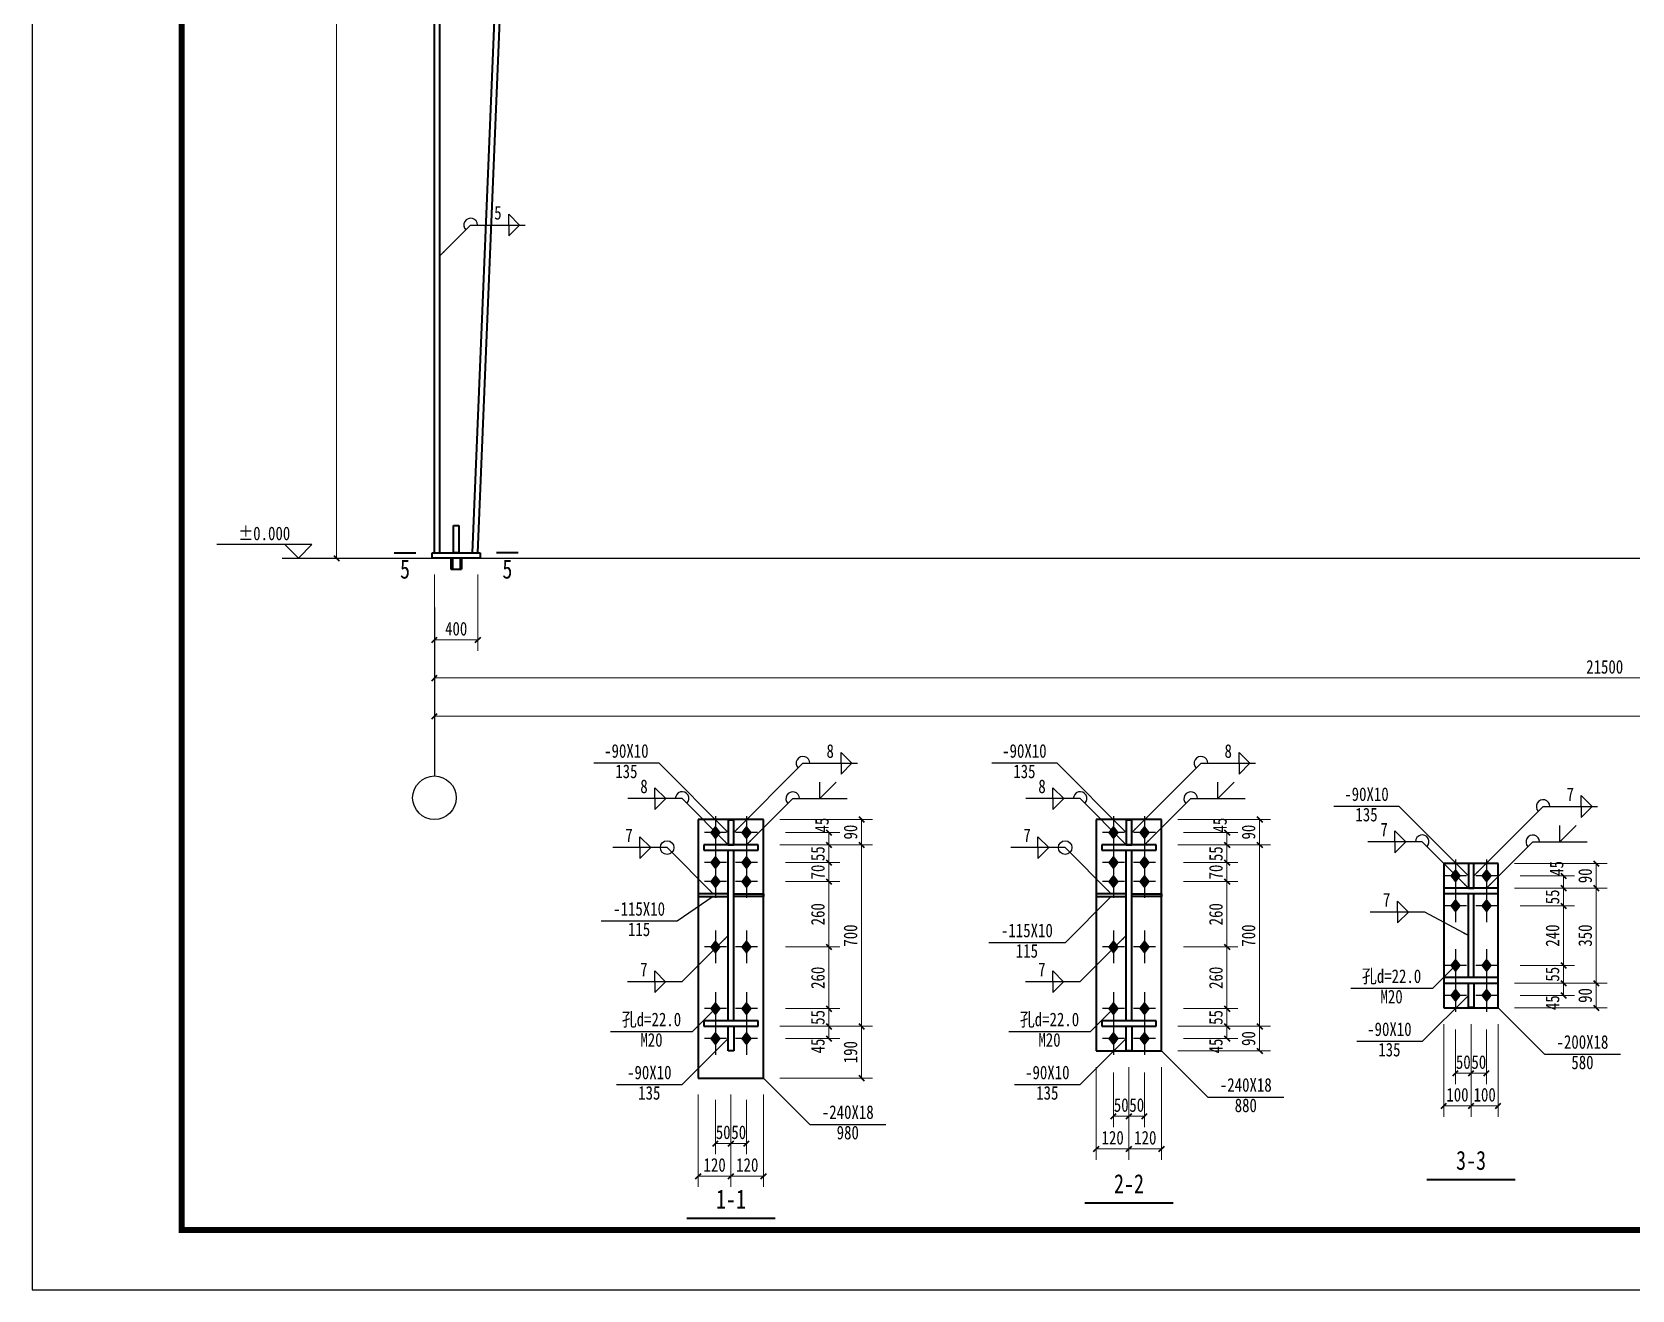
# Model space of a CAD drawing. Extents: x 32461 to 372567, y -698896 to 182569.
# Drawn here: x 74273 to 103668, y -566353 to -543253 of the extents above; entities that cross this region are included whole.
import ezdxf
from ezdxf.enums import TextEntityAlignment as Align

# ---------------------------------------------------------------- set-up
doc = ezdxf.new("R2010")
doc.units = 0
doc.header["$LTSCALE"] = 1000
doc.header["$MEASUREMENT"] = 0
doc.linetypes.add('线型6', pattern=[8.75, 5, -1.25, 1.25, -1.25])
doc.layers.get('0').update_dxf_attribs({"linetype": 'CONTINUOUS'})
doc.layers.add('PUB_TITLE', color=4, linetype='CONTINUOUS')
for name, color, linetype, lineweight in [('尺寸标注', 2, 'CONTINUOUS', 35), ('层10', 7, 'CONTINUOUS', 35), ('层1000', 2, 'CONTINUOUS', 35), ('层111', 9, '线型6', 25), ('层112', 9, 'CONTINUOUS', 25), ('层116', 1, 'CONTINUOUS', 35), ('层14', 2, 'CONTINUOUS', 35), ('柱子', 3, 'CONTINUOUS', 35), ('楼层标高', 9, 'CONTINUOUS', 25), ('焊缝标注', 9, 'CONTINUOUS', 25), ('螺栓孔标注', 9, 'CONTINUOUS', 25), ('钢板标注', 9, 'CONTINUOUS', 25)]:
    doc.layers.add(name, color=color, linetype=linetype, lineweight=lineweight)
doc.styles.add('宋体', font='')
doc.styles.get('宋体').set_extended_font_data('SimSun')

# ---------------------------------------------------------------- blocks, each defined once
blk = doc.blocks.new('BuiltIn_34')
at = {"layer": '层14'}
for p, q in [((-248.28, 302.28, 2), (-248.28, 307.28, 2)), ((-248.28, 307.28, 2), (-247.28, 307.28, 2)), ((-247.28, 307.28, 2), (-247.28, 302.28, 2)), ((-247.28, 302.28, 2), (-248.28, 302.28, 2))]:
    blk.add_line(p, q, dxfattribs=at)

msp = doc.modelspace()

# ---------------------------------------------------------------- hatches: boundary and pattern name
at = {"layer": '层10'}
for points in [[(86829.2, -557823.8), (86729.2, -557953.8), (86829.2, -558083.8), (86929.2, -557953.8), (86829.2, -557823.8)], [(87399.2, -557823.8), (87299.2, -557953.8), (87399.2, -558083.8), (87499.2, -557953.8), (87399.2, -557823.8)], [(94141.5, -557823.8), (94041.5, -557953.8), (94141.5, -558083.8), (94241.5, -557953.8), (94141.5, -557823.8)], [(94711.5, -557823.8), (94611.5, -557953.8), (94711.5, -558083.8), (94811.5, -557953.8), (94711.5, -557823.8)], [(86829.2, -558373.8), (86729.2, -558503.8), (86829.2, -558633.8), (86929.2, -558503.8), (86829.2, -558373.8)], [(87399.2, -558373.8), (87299.2, -558503.8), (87399.2, -558633.8), (87499.2, -558503.8), (87399.2, -558373.8)], [(94141.5, -558373.8), (94041.5, -558503.8), (94141.5, -558633.8), (94241.5, -558503.8), (94141.5, -558373.8)], [(94711.5, -558373.8), (94611.5, -558503.8), (94711.5, -558633.8), (94811.5, -558503.8), (94711.5, -558373.8)], [(86829.2, -558723.8), (86729.2, -558853.8), (86829.2, -558983.8), (86929.2, -558853.8), (86829.2, -558723.8)], [(87399.2, -558723.8), (87299.2, -558853.8), (87399.2, -558983.8), (87499.2, -558853.8), (87399.2, -558723.8)], [(94141.5, -558723.8), (94041.5, -558853.8), (94141.5, -558983.8), (94241.5, -558853.8), (94141.5, -558723.8)], [(94711.5, -558723.8), (94611.5, -558853.8), (94711.5, -558983.8), (94811.5, -558853.8), (94711.5, -558723.8)], [(100426.1, -558617.6), (100326.1, -558747.6), (100426.1, -558877.6), (100526.1, -558747.6), (100426.1, -558617.6)], [(100996.1, -558617.6), (100896.1, -558747.6), (100996.1, -558877.6), (101096.1, -558747.6), (100996.1, -558617.6)], [(100426.1, -559167.6), (100326.1, -559297.6), (100426.1, -559427.6), (100526.1, -559297.6), (100426.1, -559167.6)], [(100996.1, -559167.6), (100896.1, -559297.6), (100996.1, -559427.6), (101096.1, -559297.6), (100996.1, -559167.6)], [(86829.2, -559923.8), (86729.2, -560053.8), (86829.2, -560183.8), (86929.2, -560053.8), (86829.2, -559923.8)], [(87399.2, -559923.8), (87299.2, -560053.8), (87399.2, -560183.8), (87499.2, -560053.8), (87399.2, -559923.8)], [(94141.5, -559923.8), (94041.5, -560053.8), (94141.5, -560183.8), (94241.5, -560053.8), (94141.5, -559923.8)], [(94711.5, -559923.8), (94611.5, -560053.8), (94711.5, -560183.8), (94811.5, -560053.8), (94711.5, -559923.8)], [(100426.1, -560262.6), (100326.1, -560392.6), (100426.1, -560522.6), (100526.1, -560392.6), (100426.1, -560262.6)], [(100996.1, -560262.6), (100896.1, -560392.6), (100996.1, -560522.6), (101096.1, -560392.6), (100996.1, -560262.6)], [(100426.1, -560812.6), (100326.1, -560942.6), (100426.1, -561072.6), (100526.1, -560942.6), (100426.1, -560812.6)], [(100996.1, -560812.6), (100896.1, -560942.6), (100996.1, -561072.6), (101096.1, -560942.6), (100996.1, -560812.6)], [(86829.2, -561056.4), (86729.2, -561186.4), (86829.2, -561316.4), (86929.2, -561186.4), (86829.2, -561056.4)], [(87399.2, -561056.4), (87299.2, -561186.4), (87399.2, -561316.4), (87499.2, -561186.4), (87399.2, -561056.4)], [(94141.5, -561056.4), (94041.5, -561186.4), (94141.5, -561316.4), (94241.5, -561186.4), (94141.5, -561056.4)], [(94711.5, -561056.4), (94611.5, -561186.4), (94711.5, -561316.4), (94811.5, -561186.4), (94711.5, -561056.4)], [(86829.2, -561606.4), (86729.2, -561736.4), (86829.2, -561866.4), (86929.2, -561736.4), (86829.2, -561606.4)], [(87399.2, -561606.4), (87299.2, -561736.4), (87399.2, -561866.4), (87499.2, -561736.4), (87399.2, -561606.4)], [(94141.5, -561606.4), (94041.5, -561736.4), (94141.5, -561866.4), (94241.5, -561736.4), (94141.5, -561606.4)], [(94711.5, -561606.4), (94611.5, -561736.4), (94711.5, -561866.4), (94811.5, -561736.4), (94711.5, -561606.4)]]:
    msp.add_hatch(color=1, dxfattribs=at).paths.add_polyline_path(points)
at = {"layer": '焊缝标注'}
for points in [[(81766.2, -547362.9), (81847.5, -547302.8), (81826.3, -547281.6), (81766.2, -547362.9)], [(87164.2, -557953.8), (87245.5, -557893.7), (87224.3, -557872.5), (87164.2, -557953.8)], [(94476.5, -557953.8), (94557.8, -557893.7), (94536.6, -557872.5), (94476.5, -557953.8)], [(87064.2, -558178.8), (87004.2, -558097.4), (86982.9, -558118.6), (87064.2, -558178.8)], [(87399.2, -558178.8), (87480.5, -558118.7), (87459.3, -558097.5), (87399.2, -558178.8)], [(94376.5, -558178.8), (94316.5, -558097.4), (94295.2, -558118.6), (94376.5, -558178.8)], [(94711.5, -558178.8), (94792.8, -558118.7), (94771.6, -558097.5), (94711.5, -558178.8)], [(100761.1, -558747.6), (100842.5, -558687.5), (100821.3, -558666.3), (100761.1, -558747.6)], [(86789.2, -559078.8), (86729.2, -558997.4), (86707.9, -559018.6), (86789.2, -559078.8)], [(94101.5, -559078.8), (94041.5, -558997.4), (94020.2, -559018.6), (94101.5, -559078.8)], [(100661.1, -558972.6), (100601.1, -558891.2), (100579.9, -558912.4), (100661.1, -558972.6)], [(100996.1, -558972.6), (101077.5, -558912.5), (101056.3, -558891.3), (100996.1, -558972.6)], [(87064.2, -559845.1), (86982.8, -559905), (87003.9, -559926.3), (87064.2, -559845.1)], [(94376.5, -559845.1), (94295, -559905), (94316.2, -559926.3), (94376.5, -559845.1)], [(100661.1, -559845.1), (100580.2, -559784.4), (100566, -559810.9), (100661.1, -559845.1)]]:
    msp.add_hatch(color=256, dxfattribs=at).paths.add_polyline_path(points)

# ---------------------------------------------------------------- linework, layer by layer
msp.add_line((80116.2, -552914.8, -988), (169801.5, -552914.8, -988))
at = {"layer": 'PUB_TITLE'}
msp.add_lwpolyline([(74273.1, -566353.2), (188783.1, -566353.2), (188783.1, -520153.2), (74273.1, -520153.2)], close=True, dxfattribs=at)
at = {"layer": 'PUB_TITLE', "const_width": 110}
msp.add_lwpolyline([(77023.1, -565253.2), (187683.1, -565253.2), (187683.1, -521253.2), (77023.1, -521253.2)], close=True, dxfattribs=at)
at = {"layer": '尺寸标注', "lineweight": 9}
for p, q in [((79866.2, -552914.8, -988), (79866.2, -530913.8, -988)), ((80566.2, -552914.8, -988), (79666.2, -552914.8, -988)), ((81666.2, -553214.8, -988), (81666.2, -554614.8, -988)), ((81666.2, -553214.8, -988), (81666.2, -555314.8, -988)), ((81666.2, -553214.8, -988), (81666.2, -556014.8, -988)), ((82466.2, -553214.8, -988), (82466.2, -554614.8, -988)), ((81666.2, -554414.8, -988), (82466.2, -554414.8, -988)), ((81666.2, -555114.8, -988), (124666.2, -555114.8, -988)), ((81666.2, -555814.8, -988), (167666.2, -555814.8, -988)), ((88014.2, -557711.4), (89714.2, -557711.4)), ((89514.2, -558178.8), (89514.2, -557711.4)), ((95326.5, -557711.4, 100), (97026.5, -557711.4, 100)), ((96826.5, -558178.8, 100), (96826.5, -557711.4, 100)), ((88014.2, -558178.8), (89714.2, -558178.8)), ((88014.2, -558178.8), (89714.2, -558178.8)), ((88114.2, -557953.8), (89114.2, -557953.8)), ((88114.2, -558178.8), (89114.2, -558178.8)), ((88114.2, -558178.8), (89114.2, -558178.8)), ((88914.2, -558178.8), (88914.2, -557953.8)), ((88914.2, -558503.8), (88914.2, -558178.8)), ((89514.2, -561511.4), (89514.2, -558178.8)), ((95326.5, -558178.8, 100), (97026.5, -558178.8, 100)), ((95326.5, -558178.8, 100), (97026.5, -558178.8, 100)), ((95426.5, -557953.8, 100), (96426.5, -557953.8, 100)), ((95426.5, -558178.8, 100), (96426.5, -558178.8, 100)), ((95426.5, -558178.8, 100), (96426.5, -558178.8, 100)), ((96226.5, -558178.8, 100), (96226.5, -557953.8, 100)), ((96226.5, -558503.8, 100), (96226.5, -558178.8, 100)), ((96826.5, -561511.4, 100), (96826.5, -558178.8, 100)), ((88114.2, -558503.8), (89114.2, -558503.8)), ((88114.2, -558503.8), (89114.2, -558503.8)), ((88914.2, -558853.8), (88914.2, -558503.8)), ((95426.5, -558503.8, 100), (96426.5, -558503.8, 100)), ((95426.5, -558503.8, 100), (96426.5, -558503.8, 100)), ((96226.5, -558853.8, 100), (96226.5, -558503.8, 100)), ((101511.1, -558522.6, 200), (103211.1, -558522.6, 200)), ((101611.1, -558747.6, 200), (102611.1, -558747.6, 200)), ((102411.1, -558972.6, 200), (102411.1, -558747.6, 200)), ((103011.1, -558972.6, 200), (103011.1, -558522.6, 200)), ((88114.2, -558853.8), (89114.2, -558853.8)), ((88114.2, -558853.8), (89114.2, -558853.8)), ((88914.2, -560053.8), (88914.2, -558853.8)), ((95426.5, -558853.8, 100), (96426.5, -558853.8, 100)), ((95426.5, -558853.8, 100), (96426.5, -558853.8, 100)), ((96226.5, -560053.8, 100), (96226.5, -558853.8, 100)), ((101511.1, -558972.6, 200), (103211.1, -558972.6, 200)), ((101511.1, -558972.6, 200), (103211.1, -558972.6, 200)), ((101611.1, -558972.6, 200), (102611.1, -558972.6, 200)), ((101611.1, -558972.6, 200), (102611.1, -558972.6, 200)), ((102411.1, -559297.6, 200), (102411.1, -558972.6, 200)), ((103011.1, -560717.6, 200), (103011.1, -558972.6, 200)), ((101611.1, -559297.6, 200), (102611.1, -559297.6, 200)), ((101611.1, -559297.6, 200), (102611.1, -559297.6, 200)), ((102411.1, -560392.6, 200), (102411.1, -559297.6, 200)), ((88114.2, -560053.8), (89114.2, -560053.8)), ((88114.2, -560053.8), (89114.2, -560053.8)), ((88914.2, -561186.4), (88914.2, -560053.8)), ((95426.5, -560053.8, 100), (96426.5, -560053.8, 100)), ((95426.5, -560053.8, 100), (96426.5, -560053.8, 100)), ((96226.5, -561186.4, 100), (96226.5, -560053.8, 100)), ((101611.1, -560392.6, 200), (102611.1, -560392.6, 200)), ((101611.1, -560392.6, 200), (102611.1, -560392.6, 200)), ((102411.1, -560717.6, 200), (102411.1, -560392.6, 200)), ((101511.1, -560717.6, 200), (103211.1, -560717.6, 200)), ((101511.1, -560717.6, 200), (103211.1, -560717.6, 200)), ((101611.1, -560717.6, 200), (102611.1, -560717.6, 200)), ((101611.1, -560717.6, 200), (102611.1, -560717.6, 200)), ((102411.1, -560942.6, 200), (102411.1, -560717.6, 200)), ((103011.1, -561172.6, 200), (103011.1, -560717.6, 200)), ((101611.1, -560942.6, 200), (102611.1, -560942.6, 200)), ((88114.2, -561186.4), (89114.2, -561186.4)), ((88114.2, -561186.4), (89114.2, -561186.4)), ((88914.2, -561511.4), (88914.2, -561186.4)), ((95426.5, -561186.4, 100), (96426.5, -561186.4, 100)), ((95426.5, -561186.4, 100), (96426.5, -561186.4, 100)), ((96226.5, -561511.4, 100), (96226.5, -561186.4, 100)), ((101511.1, -561172.6, 200), (103211.1, -561172.6, 200)), ((88014.2, -561511.4), (89714.2, -561511.4)), ((88014.2, -561511.4), (89714.2, -561511.4)), ((88114.2, -561511.4), (89114.2, -561511.4)), ((88114.2, -561511.4), (89114.2, -561511.4)), ((88914.2, -561736.4), (88914.2, -561511.4)), ((89514.2, -562461.4), (89514.2, -561511.4)), ((95326.5, -561511.4, 100), (97026.5, -561511.4, 100)), ((95326.5, -561511.4, 100), (97026.5, -561511.4, 100)), ((95426.5, -561511.4, 100), (96426.5, -561511.4, 100)), ((95426.5, -561511.4, 100), (96426.5, -561511.4, 100)), ((96226.5, -561736.4, 100), (96226.5, -561511.4, 100)), ((96826.5, -561961.4, 100), (96826.5, -561511.4, 100)), ((100211.1, -561472.6, 200), (100211.1, -563172.6, 200)), ((100426.1, -561572.6, 200), (100426.1, -562572.6, 200)), ((100711.1, -561472.6, 200), (100711.1, -563172.6, 200)), ((100711.1, -561472.6, 200), (100711.1, -563172.6, 200)), ((100711.1, -561572.6, 200), (100711.1, -562572.6, 200)), ((100711.1, -561572.6, 200), (100711.1, -562572.6, 200)), ((100996.1, -561572.6, 200), (100996.1, -562572.6, 200)), ((101211.1, -561472.6, 200), (101211.1, -563172.6, 200)), ((88114.2, -561736.4), (89114.2, -561736.4)), ((95326.5, -561961.4, 100), (97026.5, -561961.4, 100)), ((95426.5, -561736.4, 100), (96426.5, -561736.4, 100)), ((93826.5, -562261.4, 100), (93826.5, -563961.4, 100)), ((94426.5, -562261.4, 100), (94426.5, -563961.4, 100)), ((94426.5, -562261.4, 100), (94426.5, -563961.4, 100)), ((95026.5, -562261.4, 100), (95026.5, -563961.4, 100)), ((88014.2, -562461.4), (89714.2, -562461.4)), ((94141.5, -562361.4, 100), (94141.5, -563361.4, 100)), ((94426.5, -562361.4, 100), (94426.5, -563361.4, 100)), ((94426.5, -562361.4, 100), (94426.5, -563361.4, 100)), ((94711.5, -562361.4, 100), (94711.5, -563361.4, 100)), ((100426.1, -562372.6, 200), (100711.1, -562372.6, 200)), ((100711.1, -562372.6, 200), (100996.1, -562372.6, 200)), ((86514.2, -562761.4), (86514.2, -564461.4)), ((86829.2, -562861.4), (86829.2, -563861.4)), ((87114.2, -562761.4), (87114.2, -564461.4)), ((87114.2, -562761.4), (87114.2, -564461.4)), ((87114.2, -562861.4), (87114.2, -563861.4)), ((87114.2, -562861.4), (87114.2, -563861.4)), ((87399.2, -562861.4), (87399.2, -563861.4)), ((87714.2, -562761.4), (87714.2, -564461.4)), ((94141.5, -563161.4, 100), (94426.5, -563161.4, 100)), ((94426.5, -563161.4, 100), (94711.5, -563161.4, 100)), ((100211.1, -562972.6, 200), (100711.1, -562972.6, 200)), ((100711.1, -562972.6, 200), (101211.1, -562972.6, 200)), ((86829.2, -563661.4), (87114.2, -563661.4)), ((87114.2, -563661.4), (87399.2, -563661.4)), ((93826.5, -563761.4, 100), (94426.5, -563761.4, 100)), ((94426.5, -563761.4, 100), (95026.5, -563761.4, 100)), ((86514.2, -564261.4), (87114.2, -564261.4)), ((87114.2, -564261.4), (87714.2, -564261.4))]:
    msp.add_line(p, q, dxfattribs=at)
at = {"layer": '尺寸标注', "lineweight": 35}
for p, q in [((79816.2, -552864.8, -988), (79916.2, -552964.8, -988)), ((81616.2, -554464.8, -988), (81716.2, -554364.8, -988)), ((82416.2, -554464.8, -988), (82516.2, -554364.8, -988)), ((81616.2, -555164.8, -988), (81716.2, -555064.8, -988)), ((81616.2, -555864.8, -988), (81716.2, -555764.8, -988)), ((88864.2, -557903.8), (88964.2, -558003.8)), ((89464.2, -557661.4), (89564.2, -557761.4)), ((96176.5, -557903.8, 100), (96276.5, -558003.8, 100)), ((96776.5, -557661.4, 100), (96876.5, -557761.4, 100)), ((88864.2, -558128.8), (88964.2, -558228.8)), ((88864.2, -558128.8), (88964.2, -558228.8)), ((89464.2, -558128.8), (89564.2, -558228.8)), ((89464.2, -558128.8), (89564.2, -558228.8)), ((96176.5, -558128.8, 100), (96276.5, -558228.8, 100)), ((96176.5, -558128.8, 100), (96276.5, -558228.8, 100)), ((96776.5, -558128.8, 100), (96876.5, -558228.8, 100)), ((96776.5, -558128.8, 100), (96876.5, -558228.8, 100)), ((88864.2, -558453.8), (88964.2, -558553.8)), ((88864.2, -558453.8), (88964.2, -558553.8)), ((96176.5, -558453.8, 100), (96276.5, -558553.8, 100)), ((96176.5, -558453.8, 100), (96276.5, -558553.8, 100)), ((102961.1, -558472.6, 200), (103061.1, -558572.6, 200)), ((102361.1, -558697.6, 200), (102461.1, -558797.6, 200)), ((88864.2, -558803.8), (88964.2, -558903.8)), ((88864.2, -558803.8), (88964.2, -558903.8)), ((96176.5, -558803.8, 100), (96276.5, -558903.8, 100)), ((96176.5, -558803.8, 100), (96276.5, -558903.8, 100)), ((102361.1, -558922.6, 200), (102461.1, -559022.6, 200)), ((102361.1, -558922.6, 200), (102461.1, -559022.6, 200)), ((102961.1, -558922.6, 200), (103061.1, -559022.6, 200)), ((102961.1, -558922.6, 200), (103061.1, -559022.6, 200)), ((102361.1, -559247.6, 200), (102461.1, -559347.6, 200)), ((102361.1, -559247.6, 200), (102461.1, -559347.6, 200)), ((88864.2, -560003.8), (88964.2, -560103.8)), ((88864.2, -560003.8), (88964.2, -560103.8)), ((96176.5, -560003.8, 100), (96276.5, -560103.8, 100)), ((96176.5, -560003.8, 100), (96276.5, -560103.8, 100)), ((102361.1, -560342.6, 200), (102461.1, -560442.6, 200)), ((102361.1, -560342.6, 200), (102461.1, -560442.6, 200)), ((102361.1, -560667.6, 200), (102461.1, -560767.6, 200)), ((102361.1, -560667.6, 200), (102461.1, -560767.6, 200)), ((102961.1, -560667.6, 200), (103061.1, -560767.6, 200)), ((102961.1, -560667.6, 200), (103061.1, -560767.6, 200)), ((88864.2, -561136.4), (88964.2, -561236.4)), ((88864.2, -561136.4), (88964.2, -561236.4)), ((96176.5, -561136.4, 100), (96276.5, -561236.4, 100)), ((96176.5, -561136.4, 100), (96276.5, -561236.4, 100)), ((102361.1, -560892.6, 200), (102461.1, -560992.6, 200)), ((102961.1, -561122.6, 200), (103061.1, -561222.6, 200)), ((88864.2, -561461.4), (88964.2, -561561.4)), ((88864.2, -561461.4), (88964.2, -561561.4)), ((88864.2, -561686.4), (88964.2, -561786.4)), ((89464.2, -561461.4), (89564.2, -561561.4)), ((89464.2, -561461.4), (89564.2, -561561.4)), ((96176.5, -561461.4, 100), (96276.5, -561561.4, 100)), ((96176.5, -561461.4, 100), (96276.5, -561561.4, 100)), ((96176.5, -561686.4, 100), (96276.5, -561786.4, 100)), ((96776.5, -561461.4, 100), (96876.5, -561561.4, 100)), ((96776.5, -561461.4, 100), (96876.5, -561561.4, 100)), ((96776.5, -561911.4, 100), (96876.5, -562011.4, 100)), ((89464.2, -562411.4), (89564.2, -562511.4)), ((100376.1, -562422.6, 200), (100476.1, -562322.6, 200)), ((100661.1, -562422.6, 200), (100761.1, -562322.6, 200)), ((100661.1, -562422.6, 200), (100761.1, -562322.6, 200)), ((100946.1, -562422.6, 200), (101046.1, -562322.6, 200)), ((94091.5, -563211.4, 100), (94191.5, -563111.4, 100)), ((94376.5, -563211.4, 100), (94476.5, -563111.4, 100)), ((94376.5, -563211.4, 100), (94476.5, -563111.4, 100)), ((94661.5, -563211.4, 100), (94761.5, -563111.4, 100)), ((100161.1, -563022.6, 200), (100261.1, -562922.6, 200)), ((100661.1, -563022.6, 200), (100761.1, -562922.6, 200)), ((100661.1, -563022.6, 200), (100761.1, -562922.6, 200)), ((101161.1, -563022.6, 200), (101261.1, -562922.6, 200)), ((86779.2, -563711.4), (86879.2, -563611.4)), ((87064.2, -563711.4), (87164.2, -563611.4)), ((87064.2, -563711.4), (87164.2, -563611.4)), ((87349.2, -563711.4), (87449.2, -563611.4)), ((93776.5, -563811.4, 100), (93876.5, -563711.4, 100)), ((94376.5, -563811.4, 100), (94476.5, -563711.4, 100)), ((94376.5, -563811.4, 100), (94476.5, -563711.4, 100)), ((94976.5, -563811.4, 100), (95076.5, -563711.4, 100)), ((86464.2, -564311.4), (86564.2, -564211.4)), ((87064.2, -564311.4), (87164.2, -564211.4)), ((87064.2, -564311.4), (87164.2, -564211.4)), ((87664.2, -564311.4), (87764.2, -564211.4))]:
    msp.add_line(p, q, dxfattribs=at)
at = {"layer": '尺寸标注', "color": 3, "lineweight": 35}
for p, q in [((87614.2, -558178.8), (86614.2, -558178.8)), ((86614.2, -558178.8), (86614.2, -558278.8)), ((87614.2, -558278.8), (87614.2, -558178.8)), ((94926.5, -558178.8, 100), (93926.5, -558178.8, 100)), ((93926.5, -558178.8, 100), (93926.5, -558278.8, 100)), ((94926.5, -558278.8, 100), (94926.5, -558178.8, 100)), ((86614.2, -558278.8), (87614.2, -558278.8)), ((87064.2, -561411.4), (87064.2, -558278.8)), ((87164.2, -561411.4), (87164.2, -558278.8)), ((93926.5, -558278.8, 100), (94926.5, -558278.8, 100)), ((94376.5, -561411.4, 100), (94376.5, -558278.8, 100)), ((94476.5, -561411.4, 100), (94476.5, -558278.8, 100)), ((101211.1, -558972.6, 200), (100211.1, -558972.6, 200)), ((100211.1, -558972.6, 200), (100211.1, -559072.6, 200)), ((100211.1, -559072.6, 200), (101211.1, -559072.6, 200)), ((100661.1, -560617.6, 200), (100661.1, -559072.6, 200)), ((100761.1, -560617.6, 200), (100761.1, -559072.6, 200)), ((101211.1, -559072.6, 200), (101211.1, -558972.6, 200)), ((101211.1, -560617.6, 200), (100211.1, -560617.6, 200)), ((100211.1, -560617.6, 200), (100211.1, -560717.6, 200)), ((100211.1, -560717.6, 200), (101211.1, -560717.6, 200)), ((101211.1, -560717.6, 200), (101211.1, -560617.6, 200)), ((87614.2, -561411.4), (86614.2, -561411.4)), ((86614.2, -561411.4), (86614.2, -561511.4)), ((87614.2, -561511.4), (87614.2, -561411.4)), ((94926.5, -561411.4, 100), (93926.5, -561411.4, 100)), ((93926.5, -561411.4, 100), (93926.5, -561511.4, 100)), ((94926.5, -561511.4, 100), (94926.5, -561411.4, 100)), ((86614.2, -561511.4), (87614.2, -561511.4)), ((93926.5, -561511.4, 100), (94926.5, -561511.4, 100))]:
    msp.add_line(p, q, dxfattribs=at)
at = {"layer": '层10'}
for p, q in [((80926.2, -552814.8, -988), (81326.2, -552814.8, -988)), ((83206.2, -552814.8, -988), (82806.2, -552814.8, -988)), ((99901.1, -564322.6, 200), (101521.1, -564322.6, 200)), ((93616.5, -564751.3, 100), (95236.5, -564751.3, 100)), ((86304.2, -565034), (87924.2, -565034))]:
    msp.add_line(p, q, dxfattribs=at)
at = {"layer": '层10', "color": 9, "lineweight": 25}
for p, q in [((86829.2, -557653.8), (86829.2, -558253.8)), ((87399.2, -557653.8), (87399.2, -558253.8)), ((94141.5, -557653.8, 100), (94141.5, -558253.8, 100)), ((94711.5, -557653.8, 100), (94711.5, -558253.8, 100)), ((87029.2, -557953.8), (86629.2, -557953.8)), ((86829.2, -558203.8), (86829.2, -558803.8)), ((87599.2, -557953.8), (87199.2, -557953.8)), ((87399.2, -558203.8), (87399.2, -558803.8)), ((94341.5, -557953.8, 100), (93941.5, -557953.8, 100)), ((94141.5, -558203.8, 100), (94141.5, -558803.8, 100)), ((94911.5, -557953.8, 100), (94511.5, -557953.8, 100)), ((94711.5, -558203.8, 100), (94711.5, -558803.8, 100)), ((100426.1, -558447.6, 200), (100426.1, -559047.6, 200)), ((100996.1, -558447.6, 200), (100996.1, -559047.6, 200)), ((87029.2, -558503.8), (86629.2, -558503.8)), ((86829.2, -558553.8), (86829.2, -559153.8)), ((87599.2, -558503.8), (87199.2, -558503.8)), ((87399.2, -558553.8), (87399.2, -559153.8)), ((94341.5, -558503.8, 100), (93941.5, -558503.8, 100)), ((94141.5, -558553.8, 100), (94141.5, -559153.8, 100)), ((94911.5, -558503.8, 100), (94511.5, -558503.8, 100)), ((94711.5, -558553.8, 100), (94711.5, -559153.8, 100)), ((100626.1, -558747.6, 200), (100226.1, -558747.6, 200)), ((101196.1, -558747.6, 200), (100796.1, -558747.6, 200)), ((87029.2, -558853.8), (86629.2, -558853.8)), ((87599.2, -558853.8), (87199.2, -558853.8)), ((94341.5, -558853.8, 100), (93941.5, -558853.8, 100)), ((94911.5, -558853.8, 100), (94511.5, -558853.8, 100)), ((100426.1, -558997.6, 200), (100426.1, -559597.6, 200)), ((100996.1, -558997.6, 200), (100996.1, -559597.6, 200)), ((100626.1, -559297.6, 200), (100226.1, -559297.6, 200)), ((101196.1, -559297.6, 200), (100796.1, -559297.6, 200)), ((86829.2, -559753.8), (86829.2, -560353.8)), ((87399.2, -559753.8), (87399.2, -560353.8)), ((94141.5, -559753.8, 100), (94141.5, -560353.8, 100)), ((94711.5, -559753.8, 100), (94711.5, -560353.8, 100)), ((87029.2, -560053.8), (86629.2, -560053.8)), ((87599.2, -560053.8), (87199.2, -560053.8)), ((94341.5, -560053.8, 100), (93941.5, -560053.8, 100)), ((94911.5, -560053.8, 100), (94511.5, -560053.8, 100)), ((100426.1, -560092.6, 200), (100426.1, -560692.6, 200)), ((100996.1, -560092.6, 200), (100996.1, -560692.6, 200)), ((100626.1, -560392.6, 200), (100226.1, -560392.6, 200)), ((101196.1, -560392.6, 200), (100796.1, -560392.6, 200)), ((100426.1, -560642.6, 200), (100426.1, -561242.6, 200)), ((100996.1, -560642.6, 200), (100996.1, -561242.6, 200)), ((86829.2, -560886.4), (86829.2, -561486.4)), ((87399.2, -560886.4), (87399.2, -561486.4)), ((94141.5, -560886.4, 100), (94141.5, -561486.4, 100)), ((94711.5, -560886.4, 100), (94711.5, -561486.4, 100)), ((100626.1, -560942.6, 200), (100226.1, -560942.6, 200)), ((101196.1, -560942.6, 200), (100796.1, -560942.6, 200)), ((87029.2, -561186.4), (86629.2, -561186.4)), ((86829.2, -561436.4), (86829.2, -562036.4)), ((87599.2, -561186.4), (87199.2, -561186.4)), ((87399.2, -561436.4), (87399.2, -562036.4)), ((94341.5, -561186.4, 100), (93941.5, -561186.4, 100)), ((94141.5, -561436.4, 100), (94141.5, -562036.4, 100)), ((94911.5, -561186.4, 100), (94511.5, -561186.4, 100)), ((94711.5, -561436.4, 100), (94711.5, -562036.4, 100)), ((87029.2, -561736.4), (86629.2, -561736.4)), ((87599.2, -561736.4), (87199.2, -561736.4)), ((94341.5, -561736.4, 100), (93941.5, -561736.4, 100)), ((94911.5, -561736.4, 100), (94511.5, -561736.4, 100))]:
    msp.add_line(p, q, dxfattribs=at)
at = {"layer": '层1000'}
for p, q in [((87714.2, -557711.4), (86514.2, -557711.4)), ((86514.2, -557711.4), (86514.2, -562461.4)), ((87164.2, -557728.8), (87064.2, -557728.8)), ((87064.2, -557728.8), (87064.2, -558178.8)), ((87164.2, -558178.8), (87164.2, -557728.8)), ((87714.2, -562461.4), (87714.2, -557711.4)), ((95026.5, -557711.4, 100), (93826.5, -557711.4, 100)), ((93826.5, -557711.4, 100), (93826.5, -561961.4, 100)), ((94476.5, -557728.8, 100), (94376.5, -557728.8, 100)), ((94376.5, -557728.8, 100), (94376.5, -558178.8, 100)), ((94476.5, -558178.8, 100), (94476.5, -557728.8, 100)), ((95026.5, -561961.4, 100), (95026.5, -557711.4, 100)), ((87064.2, -558178.8), (87164.2, -558178.8)), ((94376.5, -558178.8, 100), (94476.5, -558178.8, 100)), ((101211.1, -558522.6, 200), (100211.1, -558522.6, 200)), ((100211.1, -558522.6, 200), (100211.1, -561172.6, 200)), ((100761.1, -558522.6, 200), (100661.1, -558522.6, 200)), ((100661.1, -558522.6, 200), (100661.1, -558972.6, 200)), ((100761.1, -558972.6, 200), (100761.1, -558522.6, 200)), ((101211.1, -561172.6, 200), (101211.1, -558522.6, 200)), ((87064.2, -559078.8), (86514.2, -559078.8)), ((86514.2, -559078.8), (86514.2, -559128.8)), ((87064.2, -559128.8), (87064.2, -559078.8)), ((87164.2, -559078.8), (87714.2, -559078.8)), ((87164.2, -559128.8), (87164.2, -559078.8)), ((87714.2, -559078.8), (87714.2, -559128.8)), ((94376.5, -559078.8, 100), (93826.5, -559078.8, 100)), ((93826.5, -559078.8, 100), (93826.5, -559128.8, 100)), ((94376.5, -559128.8, 100), (94376.5, -559078.8, 100)), ((94476.5, -559078.8, 100), (95026.5, -559078.8, 100)), ((94476.5, -559128.8, 100), (94476.5, -559078.8, 100)), ((95026.5, -559078.8, 100), (95026.5, -559128.8, 100)), ((100661.1, -558972.6, 200), (100761.1, -558972.6, 200)), ((86514.2, -559128.8), (87064.2, -559128.8)), ((87714.2, -559128.8), (87164.2, -559128.8)), ((93826.5, -559128.8, 100), (94376.5, -559128.8, 100)), ((95026.5, -559128.8, 100), (94476.5, -559128.8, 100)), ((100661.1, -560717.6, 200), (100761.1, -560717.6, 200)), ((100661.1, -561167.6, 200), (100661.1, -560717.6, 200)), ((100761.1, -560717.6, 200), (100761.1, -561167.6, 200)), ((100211.1, -561172.6, 200), (101211.1, -561172.6, 200)), ((100761.1, -561167.6, 200), (100661.1, -561167.6, 200)), ((87064.2, -561511.4), (87164.2, -561511.4)), ((87064.2, -561961.4), (87064.2, -561511.4)), ((87164.2, -561511.4), (87164.2, -561961.4)), ((94376.5, -561511.4, 100), (94476.5, -561511.4, 100)), ((94376.5, -561961.4, 100), (94376.5, -561511.4, 100)), ((94476.5, -561511.4, 100), (94476.5, -561961.4, 100)), ((87164.2, -561961.4), (87064.2, -561961.4)), ((93826.5, -561961.4, 100), (95026.5, -561961.4, 100)), ((94476.5, -561961.4, 100), (94376.5, -561961.4, 100)), ((86514.2, -562461.4), (87714.2, -562461.4))]:
    msp.add_line(p, q, dxfattribs=at)
at = {"layer": '层111'}
msp.add_line((81666.2, -553818.8, -988), (81666.2, -556914.8, -988), dxfattribs=at)
at = {"layer": '层112'}
msp.add_circle((81666.2, -557314.8, -988), 400, dxfattribs=at)
at = {"layer": '层116'}
for p, q in [((81966.2, -552914.8, -988), (81966.2, -553114.8, -988)), ((81996.2, -552914.8, -988), (81996.2, -553114.8, -988)), ((82136.2, -552914.8, -988), (82136.2, -553114.8, -988)), ((82166.2, -552914.8, -988), (82166.2, -553114.8, -988)), ((81966.2, -553114.8, -988), (82166.2, -553114.8, -988))]:
    msp.add_line(p, q, dxfattribs=at)
at = {"layer": '层14'}
for p, q in [((81626.2, -552914.8, -988), (81626.2, -552814.8, -988)), ((81626.2, -552814.8, -988), (82506.2, -552814.8, -988)), ((82506.2, -552914.8, -988), (81626.2, -552914.8, -988)), ((82506.2, -552814.8, -988), (82506.2, -552914.8, -988))]:
    msp.add_line(p, q, dxfattribs=at)
at = {"layer": '柱子'}
for p, q in [((81666.2, -552814.8, -988), (81666.2, -531015.1, -988)), ((81766.2, -552814.8, -988), (81766.2, -531007.1, -988)), ((82366.1, -552814.8, -988), (83200.6, -532486.1, -988)), ((82466.2, -552814.8, -988), (83300.7, -532486.1, -988))]:
    msp.add_line(p, q, dxfattribs=at)
at = {"layer": '楼层标高'}
for p, q in [((79416.2, -552664.8, -988), (77666.2, -552664.8, -988)), ((78866.2, -552914.8, -988), (80416.2, -552914.8, -988)), ((79166.2, -552914.8, -988), (78916.2, -552664.8, -988)), ((79166.2, -552914.8, -988), (79416.2, -552664.8, -988))]:
    msp.add_line(p, q, dxfattribs=at)
at = {"layer": '焊缝标注'}
for p, q in [((83032.1, -546597.4, -988), (83232.1, -546797.4, -988)), ((83032.1, -546797.4, -988), (83032.1, -546597.4, -988)), ((81766.2, -547362.9, -988), (82332.1, -546797.4, -988)), ((82332.1, -546797.4, -988), (83332.1, -546797.4, -988)), ((83032.1, -546997.4, -988), (83232.1, -546797.4, -988)), ((83032.1, -546797.4, -988), (83032.1, -546997.4, -988)), ((87164.2, -557953.8), (88437.5, -556681.5)), ((88437.5, -556681.5), (89437.5, -556681.5)), ((89137.5, -556481.5), (89337.5, -556681.5)), ((89137.5, -556681.5), (89137.5, -556481.5)), ((89137.5, -556881.5), (89337.5, -556681.5)), ((89137.5, -556681.5), (89137.5, -556881.5)), ((94476.5, -557953.8, 100), (95749.8, -556681.5, 100)), ((95749.8, -556681.5, 100), (96749.8, -556681.5, 100)), ((96449.8, -556481.5, 100), (96649.8, -556681.5, 100)), ((96449.8, -556681.5, 100), (96449.8, -556481.5, 100)), ((96449.8, -556881.5, 100), (96649.8, -556681.5, 100)), ((96449.8, -556681.5, 100), (96449.8, -556881.5, 100)), ((85916.7, -557329.3), (85716.7, -557129.3)), ((85716.7, -557329.3), (85716.7, -557129.3)), ((88748.1, -557330.6), (88748.1, -557030.6)), ((88748.1, -557330.6), (89048.1, -557030.6)), ((93229, -557329.3, 100), (93029, -557129.3, 100)), ((93029, -557329.3, 100), (93029, -557129.3, 100)), ((96060.3, -557330.6, 100), (96060.3, -557030.6, 100)), ((96060.3, -557330.6, 100), (96360.3, -557030.6, 100)), ((102734.4, -557275.3, 200), (102934.4, -557475.3, 200)), ((102734.4, -557475.3, 200), (102734.4, -557275.3, 200)), ((86216.7, -557329.3), (85216.7, -557329.3)), ((85916.7, -557329.3), (85716.7, -557529.3)), ((85716.7, -557329.3), (85716.7, -557529.3)), ((87064.2, -558178.8), (86216.7, -557329.3)), ((87399.2, -558178.8), (88248.1, -557330.6)), ((88248.1, -557330.6), (89248.1, -557330.6)), ((93529, -557329.3, 100), (92529, -557329.3, 100)), ((93229, -557329.3, 100), (93029, -557529.3, 100)), ((93029, -557329.3, 100), (93029, -557529.3, 100)), ((94376.5, -558178.8, 100), (93529, -557329.3, 100)), ((94711.5, -558178.8, 100), (95560.3, -557330.6, 100)), ((95560.3, -557330.6, 100), (96560.3, -557330.6, 100)), ((100761.1, -558747.6, 200), (102034.4, -557475.3, 200)), ((102034.4, -557475.3, 200), (103034.4, -557475.3, 200)), ((102734.4, -557675.3, 200), (102934.4, -557475.3, 200)), ((102734.4, -557475.3, 200), (102734.4, -557675.3, 200)), ((102345, -558124.4, 200), (102345, -557824.4, 200)), ((102345, -558124.4, 200), (102645, -557824.4, 200)), ((85641.7, -558229.3), (85441.7, -558029.3)), ((85441.7, -558229.3), (85441.7, -558029.3)), ((92954, -558229.3, 100), (92754, -558029.3, 100)), ((92754, -558229.3, 100), (92754, -558029.3, 100)), ((99813.6, -558123, 200), (98813.6, -558123, 200)), ((99513.6, -558123, 200), (99313.6, -557923, 200)), ((99313.6, -558123, 200), (99313.6, -557923, 200)), ((99513.6, -558123, 200), (99313.6, -558323, 200)), ((99313.6, -558123, 200), (99313.6, -558323, 200)), ((100661.1, -558972.6, 200), (99813.6, -558123, 200)), ((100996.1, -558972.6, 200), (101845, -558124.4, 200)), ((101845, -558124.4, 200), (102845, -558124.4, 200)), ((85941.7, -558229.3), (84941.7, -558229.3)), ((85641.7, -558229.3), (85441.7, -558429.3)), ((85441.7, -558229.3), (85441.7, -558429.3)), ((86789.2, -559078.8), (85941.7, -558229.3)), ((93254, -558229.3, 100), (92254, -558229.3, 100)), ((92954, -558229.3, 100), (92754, -558429.3, 100)), ((92754, -558229.3, 100), (92754, -558429.3, 100)), ((94101.5, -559078.8, 100), (93254, -558229.3, 100)), ((99559.2, -559413.2, 200), (99359.2, -559213.2, 200)), ((99359.2, -559413.2, 200), (99359.2, -559213.2, 200)), ((99859.2, -559413.2, 200), (98859.2, -559413.2, 200)), ((99559.2, -559413.2, 200), (99359.2, -559613.2, 200)), ((99359.2, -559413.2, 200), (99359.2, -559613.2, 200)), ((100661.1, -559845.1, 200), (99859.2, -559413.2, 200)), ((87064.2, -559845.1), (86214, -560691.9)), ((94376.5, -559845.1, 100), (93526.3, -560691.9, 100)), ((85914, -560691.9), (85714, -560491.9)), ((85714, -560691.9), (85714, -560491.9)), ((93226.3, -560691.9, 100), (93026.3, -560491.9, 100)), ((93026.3, -560691.9, 100), (93026.3, -560491.9, 100)), ((86214, -560691.9), (85214, -560691.9)), ((85914, -560691.9), (85714, -560891.9)), ((85714, -560691.9), (85714, -560891.9)), ((93526.3, -560691.9, 100), (92526.3, -560691.9, 100)), ((93226.3, -560691.9, 100), (93026.3, -560891.9, 100)), ((93026.3, -560691.9, 100), (93026.3, -560891.9, 100))]:
    msp.add_line(p, q, dxfattribs=at)
for centre in [(85941.7, -558229.3), (93254, -558229.3, 100)]:
    msp.add_circle(centre, 125, dxfattribs=at)
for centre, start, end in [((82332.1, -546797.4, -988), 0, 224.97719), ((88437.5, -556681.5), 0, 224.97719), ((95749.8, -556681.5, 100), 0, 224.97719), ((86216.7, -557329.3), 314.93155, 180), ((88248.1, -557330.6), 0, 224.97719), ((93529, -557329.3, 100), 314.93155, 180), ((95560.3, -557330.6, 100), 0, 224.97719), ((102034.4, -557475.3, 200), 0, 224.97719), ((99813.6, -558123, 200), 314.93155, 180), ((101845, -558124.4, 200), 0, 224.97719)]:
    msp.add_arc(centre, 125, start, end, dxfattribs=at)
at = {"layer": '螺栓孔标注'}
for p, q in [((100426.1, -560392.6, 200), (100001, -560816, 200)), ((100001, -560816, 200), (98501, -560816, 200)), ((86829.2, -561186.4), (86404.1, -561609.8)), ((94141.5, -561186.4, 100), (93716.4, -561609.8, 100)), ((86404.1, -561609.8), (84904.1, -561609.8)), ((93716.4, -561609.8, 100), (92216.4, -561609.8, 100))]:
    msp.add_line(p, q, dxfattribs=at)
at = {"layer": '螺栓孔标注', "linetype": 'Continuous', "const_width": 10}
for points in [[(100431.1, -560392.6, 1), (100421.1, -560392.6, 1)], [(86834.2, -561186.4, 1), (86824.2, -561186.4, 1)], [(94146.5, -561186.4, 1), (94136.5, -561186.4, 1)]]:
    msp.add_lwpolyline(points, format="xyb", close=True, dxfattribs=at)
at = {"layer": '钢板标注'}
for p, q in [((85792.9, -556679.5), (84592.9, -556679.5)), ((87064.2, -557953.8), (85792.9, -556679.5)), ((93105.2, -556679.5, 100), (91905.2, -556679.5, 100)), ((94376.5, -557953.8, 100), (93105.2, -556679.5, 100)), ((99389.9, -557473.3, 200), (98189.9, -557473.3, 200)), ((100661.1, -558747.6, 200), (99389.9, -557473.3, 200)), ((86789.2, -559128.8), (86126.7, -559580)), ((94101.5, -559128.8, 100), (93251.3, -559975.6, 100)), ((86126.7, -559580), (84726.7, -559580)), ((93251.3, -559975.6, 100), (91851.3, -559975.6, 100)), ((100661.1, -560942.6, 200), (99810.9, -561789.4, 200)), ((101211.1, -561172.6, 200), (102057.3, -562023.5, 200)), ((87064.2, -561736.4), (86214, -562583.2)), ((94376.5, -561736.4, 100), (93526.3, -562583.2, 100)), ((95026.5, -561961.4, 100), (95872.6, -562812.2, 100)), ((99810.9, -561789.4, 200), (98610.9, -561789.4, 200)), ((102057.3, -562023.5, 200), (103457.3, -562023.5, 200)), ((86214, -562583.2), (85014, -562583.2)), ((87714.2, -562461.4), (88560.3, -563312.2)), ((93526.3, -562583.2, 100), (92326.3, -562583.2, 100)), ((95872.6, -562812.2, 100), (97272.6, -562812.2, 100)), ((88560.3, -563312.2), (89960.3, -563312.2))]:
    msp.add_line(p, q, dxfattribs=at)
at = {"layer": '钢板标注', "linetype": 'Continuous', "const_width": 10}
for points in [[(87069.2, -557953.8, 1), (87059.2, -557953.8, 1)], [(94381.5, -557953.8, 1), (94371.5, -557953.8, 1)], [(100666.1, -558747.6, 1), (100656.1, -558747.6, 1)], [(86794.2, -559128.8, 1), (86784.2, -559128.8, 1)], [(94106.5, -559128.8, 1), (94096.5, -559128.8, 1)], [(100666.1, -560942.6, 1), (100656.1, -560942.6, 1)], [(101216.1, -561172.6, 1), (101206.1, -561172.6, 1)], [(87069.2, -561736.4, 1), (87059.2, -561736.4, 1)], [(94381.5, -561736.4, 1), (94371.5, -561736.4, 1)], [(95031.5, -561961.4, 1), (95021.5, -561961.4, 1)], [(87719.2, -562461.4, 1), (87709.2, -562461.4, 1)]]:
    msp.add_lwpolyline(points, format="xyb", close=True, dxfattribs=at)

# ---------------------------------------------------------------- block references
at = {"layer": '层14', "xscale": 100, "yscale": 100, "zscale": 100}
msp.add_blockref('BuiltIn_34', (106844.4, -583043.2, -1188), dxfattribs=at)

# ---------------------------------------------------------------- texts
at = {"layer": '尺寸标注', "style": '宋体', "width": 0.8}
for s, p in [('400', (82066.2, -554409.8, -988)), ('21500', (103166.2, -555109.8, -988)), ('50', (100568.6, -562367.6, 200)), ('50', (100853.6, -562367.6, 200)), ('50', (94284, -563156.4, 100)), ('50', (94569, -563156.4, 100)), ('100', (100461.1, -562967.6, 200)), ('100', (100961.1, -562967.6, 200)), ('50', (86971.7, -563656.4)), ('50', (87256.7, -563656.4)), ('120', (94126.5, -563756.4, 100)), ('120', (94726.5, -563756.4, 100)), ('120', (86814.2, -564256.4)), ('120', (87414.2, -564256.4))]:
    msp.add_text(s, height=250, dxfattribs=at).set_placement(p, align=Align.BOTTOM_CENTER)
for p in [(88909.2, -557953.8), (96221.5, -557953.8, 100), (102406.1, -558747.6, 200)]:
    msp.add_text('45', height=250, rotation=90, dxfattribs=at).set_placement(p)
for s, p in [('90', (89509.2, -557945.1)), ('90', (96821.5, -557945.1, 100)), ('55', (88909.2, -558341.3)), ('55', (96221.5, -558341.3, 100)), ('70', (88909.2, -558678.8)), ('70', (96221.5, -558678.8, 100)), ('90', (103006.1, -558747.6, 200)), ('55', (102406.1, -559135.1, 200)), ('260', (88909.2, -559453.8)), ('260', (96221.5, -559453.8, 100)), ('700', (89509.2, -559845.1)), ('700', (96821.5, -559845.1, 100)), ('240', (102406.1, -559845.1, 200)), ('350', (103006.1, -559845.1, 200)), ('260', (88909.2, -560620.1)), ('260', (96221.5, -560620.1, 100)), ('55', (102406.1, -560555.1, 200)), ('90', (103006.1, -560945.1, 200)), ('55', (88909.2, -561348.9)), ('55', (96221.5, -561348.9, 100)), ('90', (96821.5, -561736.4, 100)), ('190', (89509.2, -561986.4))]:
    msp.add_text(s, height=250, rotation=90, dxfattribs=at).set_placement(p, align=Align.BOTTOM_CENTER)
for p in [(102406.1, -560942.6, 200), (88909.2, -561736.4), (96221.5, -561736.4, 100)]:
    msp.add_text('45', height=250, rotation=90, dxfattribs=at).set_placement(p, align=Align.BOTTOM_RIGHT)
at = {"layer": '层10', "style": '宋体', "width": 0.771429}
for s, p in [('5', (81126.2, -553114.8, -988)), ('5', (83006.2, -553114.8, -988)), ('3-3', (100711.1, -563972.6, 200)), ('2-2', (94426.5, -564401.3, 100)), ('1-1', (87114.2, -564684))]:
    msp.add_text(s, height=350, dxfattribs=at).set_placement(p, align=Align.MIDDLE_CENTER)
at = {"layer": '楼层标高', "style": '宋体', "width": 0.8}
msp.add_text('±0.000', height=250, dxfattribs=at).set_placement((78541.2, -552659.8, -988), align=Align.BOTTOM_CENTER)
at = {"layer": '焊缝标注', "style": '宋体', "width": 0.8}
for s, p in [('5', (82832.1, -546772.4, -988)), ('8', (88937.5, -556656.5)), ('8', (96249.8, -556656.5, 100)), ('8', (85516.7, -557304.3)), ('8', (92829, -557304.3, 100)), ('7', (102534.4, -557450.3, 200)), ('7', (85241.7, -558204.3)), ('7', (92554, -558204.3, 100)), ('7', (99113.6, -558098, 200)), ('7', (99159.2, -559388.2, 200)), ('7', (85514, -560666.9)), ('7', (92826.3, -560666.9, 100))]:
    msp.add_text(s, height=250, dxfattribs=at).set_placement(p, align=Align.BOTTOM_CENTER)
at = {"layer": '螺栓孔标注', "style": '宋体', "width": 0.8}
for p in [(99251, -560791, 200), (85654.1, -561584.8), (92966.4, -561584.8, 100)]:
    msp.add_text('孔d=22.0', height=250, dxfattribs=at).set_placement(p, align=Align.BOTTOM_CENTER)
for p in [(99251, -560841, 200), (85654.1, -561634.8), (92966.4, -561634.8, 100)]:
    msp.add_text('M20', height=250, dxfattribs=at).set_placement(p, align=Align.TOP_CENTER)
at = {"layer": '钢板标注', "style": '宋体', "width": 0.8}
for s, p in [('-90X10', (85192.9, -556654.5)), ('-90X10', (92505.2, -556654.5, 100)), ('-90X10', (98789.9, -557448.3, 200)), ('-115X10', (85426.7, -559555)), ('-115X10', (92551.3, -559950.6, 100)), ('-90X10', (99210.9, -561764.4, 200)), ('-200X18', (102757.3, -561998.5, 200)), ('-90X10', (85614, -562558.2)), ('-90X10', (92926.3, -562558.2, 100)), ('-240X18', (96572.6, -562787.2, 100)), ('-240X18', (89260.3, -563287.2))]:
    msp.add_text(s, height=250, dxfattribs=at).set_placement(p, align=Align.BOTTOM_CENTER)
for s, p in [('135', (85192.9, -556704.5)), ('135', (92505.2, -556704.5, 100)), ('135', (98789.9, -557498.3, 200)), ('115', (85426.7, -559605)), ('115', (92551.3, -560000.6, 100)), ('135', (99210.9, -561814.4, 200)), ('580', (102757.3, -562048.5, 200)), ('135', (85614, -562608.2)), ('135', (92926.3, -562608.2, 100)), ('880', (96572.6, -562837.2, 100)), ('980', (89260.3, -563337.2))]:
    msp.add_text(s, height=250, dxfattribs=at).set_placement(p, align=Align.TOP_CENTER)

doc.saveas('drawing.dxf')
